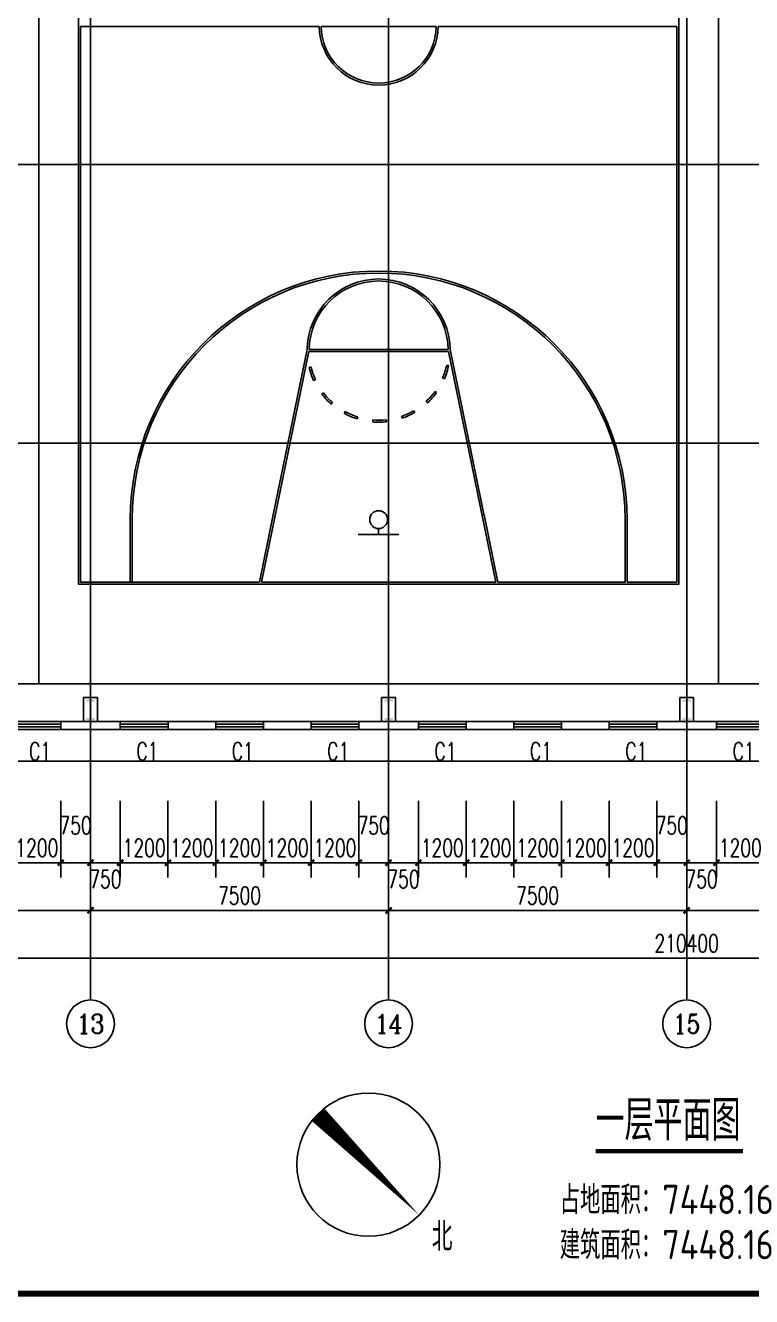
# Model space of a CAD drawing. Extents: x 962303 to 1579583, y -174742 to 224716.
# Drawn here: x 1437085 to 1455356, y 78683 to 110641 of the extents above; entities that cross this region are included whole.
import ezdxf
from ezdxf.enums import TextEntityAlignment as Align

# ---------------------------------------------------------------- set-up
doc = ezdxf.new("R2010")
doc.units = 0
doc.header["$LTSCALE"] = 1000
doc.header["$MEASUREMENT"] = 0
for name, color, linetype in [('AXIS', 3, 'Continuous'), ('AXIS_TEXT', 7, 'Continuous'), ('DIM_SYMB', 3, 'Continuous'), ('DOTE', 1, 'Continuous'), ('GROUND', 2, 'Continuous'), ('PUB_TEXT', 7, 'Continuous'), ('PUB_TITLE', 4, 'Continuous'), ('WALL', 5, 'Continuous'), ('WINDOW', 4, 'Continuous'), ('WINDOW_TEXT', 7, 'Continuous')]:
    doc.layers.add(name, color=color, linetype=linetype)
doc.styles.add('_TCH_AXIS', font='COMPLEX', dxfattribs={"bigfont": 'GBCBIG'})
doc.styles.add('_TCH_DIM', font='SIMPLEX', dxfattribs={"bigfont": 'GBCBIG'})
doc.styles.add('_TCH_DIM_T3', font='SIMPLEX', dxfattribs={"width": 0.705882, "bigfont": 'GBCBIG'})
doc.styles.add('_TCH_WINDOW', font='SIMPLEX', dxfattribs={"bigfont": 'GBCBIG'})
doc.styles.add('COMPLEX', font='COMPLEX')
doc.styles.get("Standard").update_dxf_attribs({"font": 'gbenor.shx', "bigfont": 'gbcbig.shx'})
doc.dimstyles.new('_TCH_ARCH&&150', dxfattribs={"dimtxt": 446.25, "dimasz": 150, "dimexe": 375, "dimexo": 450, "dimgap": 150, "dimtad": 1, "dimdec": 0, "dimzin": 0, "dimdsep": 46, "dimtxsty": '_TCH_DIM_T3', "dimblk": 'ARCHTICK', "dimcen": 0.09, "dimclrt": 7, "dimazin": 2, "dimtfac": 1, "dimtdec": 0, "dimtix": 1, "dimtmove": 2, "dimatfit": 3, "dimfxl": 0, "dimtolj": 1, "dimtzin": 0, "dimarcsym": 0})

# ---------------------------------------------------------------- blocks, each defined once
blk = doc.blocks.new('_ArchTick')
at = {"color": 0, "linetype": 'ByBlock', "const_width": 0.4}
blk.add_lwpolyline([(-0.5, -0.5), (0.5, 0.5)], dxfattribs=at)
blk = doc.blocks.new('*D456')
at = {"layer": 'AXIS', "color": 0, "lineweight": -2}
for p, q in [((1436773, 91145), (1436773, 89216)), ((1437973, 91145), (1437973, 89216)), ((1436773, 89591), (1436623, 89591)), ((1436773, 89591), (1437973, 89591)), ((1437973, 89591), (1438123, 89591))]:
    blk.add_line(p, q, dxfattribs=at)
at = {"layer": 'Defpoints', "color": 0}
for p in [(1436773, 91595), (1437973, 91595), (1437973, 89591)]:
    blk.add_point(p, dxfattribs=at)
at = {"layer": 'AXIS', "color": 0, "lineweight": -2, "xscale": 150, "yscale": 150, "zscale": 150}
blk.add_blockref('_ArchTick', (1436773, 89591), dxfattribs=at)
at = {"layer": 'AXIS', "color": 0, "lineweight": -2, "xscale": 150, "yscale": 150, "zscale": 150, "rotation": 180}
blk.add_blockref('_ArchTick', (1437973, 89591), dxfattribs=at)
at = {"layer": 'AXIS', "color": 7, "insert": (1437373, 89964), "char_height": 446.2, "attachment_point": 5, "style": '_TCH_DIM_T3'}
blk.add_mtext('\\A1;1200', dxfattribs=at)
blk = doc.blocks.new('*D457')
at = {"layer": 'AXIS', "color": 0, "lineweight": -2}
for p, q in [((1437973, 91145), (1437973, 89216)), ((1438723, 91145), (1438723, 89216)), ((1437973, 89591), (1438723, 89591))]:
    blk.add_line(p, q, dxfattribs=at)
at = {"layer": 'Defpoints', "color": 0}
for p in [(1437973, 91595), (1438723, 91595), (1438723, 89591)]:
    blk.add_point(p, dxfattribs=at)
at = {"layer": 'AXIS', "color": 0, "lineweight": -2, "xscale": 150, "yscale": 150, "zscale": 150, "rotation": 180}
blk.add_blockref('_ArchTick', (1437973, 89591), dxfattribs=at)
at = {"layer": 'AXIS', "color": 0, "lineweight": -2, "xscale": 150, "yscale": 150, "zscale": 150}
blk.add_blockref('_ArchTick', (1438723, 89591), dxfattribs=at)
at = {"layer": 'AXIS', "color": 7, "insert": (1438348, 90528), "char_height": 446.2, "attachment_point": 5, "style": '_TCH_DIM_T3'}
blk.add_mtext('\\A1;750', dxfattribs=at)
blk = doc.blocks.new('*D458')
at = {"layer": 'AXIS', "color": 0, "lineweight": -2}
for p, q in [((1438723, 91145), (1438723, 89216)), ((1439473, 91145), (1439473, 89216)), ((1438723, 89591), (1439473, 89591))]:
    blk.add_line(p, q, dxfattribs=at)
at = {"layer": 'Defpoints', "color": 0}
for p in [(1438723, 91595), (1439473, 91595), (1439473, 89591)]:
    blk.add_point(p, dxfattribs=at)
at = {"layer": 'AXIS', "color": 0, "lineweight": -2, "xscale": 150, "yscale": 150, "zscale": 150, "rotation": 180}
blk.add_blockref('_ArchTick', (1438723, 89591), dxfattribs=at)
at = {"layer": 'AXIS', "color": 0, "lineweight": -2, "xscale": 150, "yscale": 150, "zscale": 150}
blk.add_blockref('_ArchTick', (1439473, 89591), dxfattribs=at)
at = {"layer": 'AXIS', "color": 7, "insert": (1439098, 89178), "char_height": 446.2, "attachment_point": 5, "style": '_TCH_DIM_T3'}
blk.add_mtext('\\A1;750', dxfattribs=at)
blk = doc.blocks.new('*D459')
at = {"layer": 'AXIS', "color": 0, "lineweight": -2}
for p, q in [((1439473, 91145), (1439473, 89216)), ((1440673, 91145), (1440673, 89216)), ((1439473, 89591), (1439323, 89591)), ((1439473, 89591), (1440673, 89591)), ((1440673, 89591), (1440823, 89591))]:
    blk.add_line(p, q, dxfattribs=at)
at = {"layer": 'Defpoints', "color": 0}
for p in [(1439473, 91595), (1440673, 91595), (1440673, 89591)]:
    blk.add_point(p, dxfattribs=at)
at = {"layer": 'AXIS', "color": 0, "lineweight": -2, "xscale": 150, "yscale": 150, "zscale": 150}
blk.add_blockref('_ArchTick', (1439473, 89591), dxfattribs=at)
at = {"layer": 'AXIS', "color": 0, "lineweight": -2, "xscale": 150, "yscale": 150, "zscale": 150, "rotation": 180}
blk.add_blockref('_ArchTick', (1440673, 89591), dxfattribs=at)
at = {"layer": 'AXIS', "color": 7, "insert": (1440073, 89964), "char_height": 446.2, "attachment_point": 5, "style": '_TCH_DIM_T3'}
blk.add_mtext('\\A1;1200', dxfattribs=at)
blk = doc.blocks.new('*D460')
at = {"layer": 'AXIS', "color": 0, "lineweight": -2}
for p, q in [((1440673, 91145), (1440673, 89216)), ((1441873, 91145), (1441873, 89216)), ((1440673, 89591), (1440523, 89591)), ((1440673, 89591), (1441873, 89591)), ((1441873, 89591), (1442023, 89591))]:
    blk.add_line(p, q, dxfattribs=at)
at = {"layer": 'Defpoints', "color": 0}
for p in [(1440673, 91595), (1441873, 91595), (1441873, 89591)]:
    blk.add_point(p, dxfattribs=at)
at = {"layer": 'AXIS', "color": 0, "lineweight": -2, "xscale": 150, "yscale": 150, "zscale": 150}
blk.add_blockref('_ArchTick', (1440673, 89591), dxfattribs=at)
at = {"layer": 'AXIS', "color": 0, "lineweight": -2, "xscale": 150, "yscale": 150, "zscale": 150, "rotation": 180}
blk.add_blockref('_ArchTick', (1441873, 89591), dxfattribs=at)
at = {"layer": 'AXIS', "color": 7, "insert": (1441273, 89964), "char_height": 446.2, "attachment_point": 5, "style": '_TCH_DIM_T3'}
blk.add_mtext('\\A1;1200', dxfattribs=at)
blk = doc.blocks.new('*D461')
at = {"layer": 'AXIS', "color": 0, "lineweight": -2}
for p, q in [((1441873, 91145), (1441873, 89216)), ((1443073, 91145), (1443073, 89216)), ((1441873, 89591), (1441723, 89591)), ((1441873, 89591), (1443073, 89591)), ((1443073, 89591), (1443223, 89591))]:
    blk.add_line(p, q, dxfattribs=at)
at = {"layer": 'Defpoints', "color": 0}
for p in [(1441873, 91595), (1443073, 91595), (1443073, 89591)]:
    blk.add_point(p, dxfattribs=at)
at = {"layer": 'AXIS', "color": 0, "lineweight": -2, "xscale": 150, "yscale": 150, "zscale": 150}
blk.add_blockref('_ArchTick', (1441873, 89591), dxfattribs=at)
at = {"layer": 'AXIS', "color": 0, "lineweight": -2, "xscale": 150, "yscale": 150, "zscale": 150, "rotation": 180}
blk.add_blockref('_ArchTick', (1443073, 89591), dxfattribs=at)
at = {"layer": 'AXIS', "color": 7, "insert": (1442473, 89964), "char_height": 446.2, "attachment_point": 5, "style": '_TCH_DIM_T3'}
blk.add_mtext('\\A1;1200', dxfattribs=at)
blk = doc.blocks.new('*D462')
at = {"layer": 'AXIS', "color": 0, "lineweight": -2}
for p, q in [((1443073, 91145), (1443073, 89216)), ((1444273, 91145), (1444273, 89216)), ((1443073, 89591), (1442923, 89591)), ((1443073, 89591), (1444273, 89591)), ((1444273, 89591), (1444423, 89591))]:
    blk.add_line(p, q, dxfattribs=at)
at = {"layer": 'Defpoints', "color": 0}
for p in [(1443073, 91595), (1444273, 91595), (1444273, 89591)]:
    blk.add_point(p, dxfattribs=at)
at = {"layer": 'AXIS', "color": 0, "lineweight": -2, "xscale": 150, "yscale": 150, "zscale": 150}
blk.add_blockref('_ArchTick', (1443073, 89591), dxfattribs=at)
at = {"layer": 'AXIS', "color": 0, "lineweight": -2, "xscale": 150, "yscale": 150, "zscale": 150, "rotation": 180}
blk.add_blockref('_ArchTick', (1444273, 89591), dxfattribs=at)
at = {"layer": 'AXIS', "color": 7, "insert": (1443673, 89964), "char_height": 446.2, "attachment_point": 5, "style": '_TCH_DIM_T3'}
blk.add_mtext('\\A1;1200', dxfattribs=at)
blk = doc.blocks.new('*D463')
at = {"layer": 'AXIS', "color": 0, "lineweight": -2}
for p, q in [((1444273, 91145), (1444273, 89216)), ((1445473, 91145), (1445473, 89216)), ((1444273, 89591), (1444123, 89591)), ((1444273, 89591), (1445473, 89591)), ((1445473, 89591), (1445623, 89591))]:
    blk.add_line(p, q, dxfattribs=at)
at = {"layer": 'Defpoints', "color": 0}
for p in [(1444273, 91595), (1445473, 91595), (1445473, 89591)]:
    blk.add_point(p, dxfattribs=at)
at = {"layer": 'AXIS', "color": 0, "lineweight": -2, "xscale": 150, "yscale": 150, "zscale": 150}
blk.add_blockref('_ArchTick', (1444273, 89591), dxfattribs=at)
at = {"layer": 'AXIS', "color": 0, "lineweight": -2, "xscale": 150, "yscale": 150, "zscale": 150, "rotation": 180}
blk.add_blockref('_ArchTick', (1445473, 89591), dxfattribs=at)
at = {"layer": 'AXIS', "color": 7, "insert": (1444873, 89964), "char_height": 446.2, "attachment_point": 5, "style": '_TCH_DIM_T3'}
blk.add_mtext('\\A1;1200', dxfattribs=at)
blk = doc.blocks.new('*D464')
at = {"layer": 'AXIS', "color": 0, "lineweight": -2}
for p, q in [((1445473, 91145), (1445473, 89216)), ((1446223, 91145), (1446223, 89216)), ((1445473, 89591), (1446223, 89591))]:
    blk.add_line(p, q, dxfattribs=at)
at = {"layer": 'Defpoints', "color": 0}
for p in [(1445473, 91595), (1446223, 91595), (1446223, 89591)]:
    blk.add_point(p, dxfattribs=at)
at = {"layer": 'AXIS', "color": 0, "lineweight": -2, "xscale": 150, "yscale": 150, "zscale": 150, "rotation": 180}
blk.add_blockref('_ArchTick', (1445473, 89591), dxfattribs=at)
at = {"layer": 'AXIS', "color": 0, "lineweight": -2, "xscale": 150, "yscale": 150, "zscale": 150}
blk.add_blockref('_ArchTick', (1446223, 89591), dxfattribs=at)
at = {"layer": 'AXIS', "color": 7, "insert": (1445848, 90528), "char_height": 446.2, "attachment_point": 5, "style": '_TCH_DIM_T3'}
blk.add_mtext('\\A1;750', dxfattribs=at)
blk = doc.blocks.new('*D465')
at = {"layer": 'AXIS', "color": 0, "lineweight": -2}
for p, q in [((1446223, 91145), (1446223, 89216)), ((1446973, 91145), (1446973, 89216)), ((1446223, 89591), (1446973, 89591))]:
    blk.add_line(p, q, dxfattribs=at)
at = {"layer": 'Defpoints', "color": 0}
for p in [(1446223, 91595), (1446973, 91595), (1446973, 89591)]:
    blk.add_point(p, dxfattribs=at)
at = {"layer": 'AXIS', "color": 0, "lineweight": -2, "xscale": 150, "yscale": 150, "zscale": 150, "rotation": 180}
blk.add_blockref('_ArchTick', (1446223, 89591), dxfattribs=at)
at = {"layer": 'AXIS', "color": 0, "lineweight": -2, "xscale": 150, "yscale": 150, "zscale": 150}
blk.add_blockref('_ArchTick', (1446973, 89591), dxfattribs=at)
at = {"layer": 'AXIS', "color": 7, "insert": (1446598, 89178), "char_height": 446.2, "attachment_point": 5, "style": '_TCH_DIM_T3'}
blk.add_mtext('\\A1;750', dxfattribs=at)
blk = doc.blocks.new('*D466')
at = {"layer": 'AXIS', "color": 0, "lineweight": -2}
for p, q in [((1446973, 91145), (1446973, 89216)), ((1448173, 91145), (1448173, 89216)), ((1446973, 89591), (1446823, 89591)), ((1446973, 89591), (1448173, 89591)), ((1448173, 89591), (1448323, 89591))]:
    blk.add_line(p, q, dxfattribs=at)
at = {"layer": 'Defpoints', "color": 0}
for p in [(1446973, 91595), (1448173, 91595), (1448173, 89591)]:
    blk.add_point(p, dxfattribs=at)
at = {"layer": 'AXIS', "color": 0, "lineweight": -2, "xscale": 150, "yscale": 150, "zscale": 150}
blk.add_blockref('_ArchTick', (1446973, 89591), dxfattribs=at)
at = {"layer": 'AXIS', "color": 0, "lineweight": -2, "xscale": 150, "yscale": 150, "zscale": 150, "rotation": 180}
blk.add_blockref('_ArchTick', (1448173, 89591), dxfattribs=at)
at = {"layer": 'AXIS', "color": 7, "insert": (1447573, 89964), "char_height": 446.2, "attachment_point": 5, "style": '_TCH_DIM_T3'}
blk.add_mtext('\\A1;1200', dxfattribs=at)
blk = doc.blocks.new('*D467')
at = {"layer": 'AXIS', "color": 0, "lineweight": -2}
for p, q in [((1448173, 91145), (1448173, 89216)), ((1449373, 91145), (1449373, 89216)), ((1448173, 89591), (1448023, 89591)), ((1448173, 89591), (1449373, 89591)), ((1449373, 89591), (1449523, 89591))]:
    blk.add_line(p, q, dxfattribs=at)
at = {"layer": 'Defpoints', "color": 0}
for p in [(1448173, 91595), (1449373, 91595), (1449373, 89591)]:
    blk.add_point(p, dxfattribs=at)
at = {"layer": 'AXIS', "color": 0, "lineweight": -2, "xscale": 150, "yscale": 150, "zscale": 150}
blk.add_blockref('_ArchTick', (1448173, 89591), dxfattribs=at)
at = {"layer": 'AXIS', "color": 0, "lineweight": -2, "xscale": 150, "yscale": 150, "zscale": 150, "rotation": 180}
blk.add_blockref('_ArchTick', (1449373, 89591), dxfattribs=at)
at = {"layer": 'AXIS', "color": 7, "insert": (1448773, 89964), "char_height": 446.2, "attachment_point": 5, "style": '_TCH_DIM_T3'}
blk.add_mtext('\\A1;1200', dxfattribs=at)
blk = doc.blocks.new('*D468')
at = {"layer": 'AXIS', "color": 0, "lineweight": -2}
for p, q in [((1449373, 91145), (1449373, 89216)), ((1450573, 91145), (1450573, 89216)), ((1449373, 89591), (1449223, 89591)), ((1449373, 89591), (1450573, 89591)), ((1450573, 89591), (1450723, 89591))]:
    blk.add_line(p, q, dxfattribs=at)
at = {"layer": 'Defpoints', "color": 0}
for p in [(1449373, 91595), (1450573, 91595), (1450573, 89591)]:
    blk.add_point(p, dxfattribs=at)
at = {"layer": 'AXIS', "color": 0, "lineweight": -2, "xscale": 150, "yscale": 150, "zscale": 150}
blk.add_blockref('_ArchTick', (1449373, 89591), dxfattribs=at)
at = {"layer": 'AXIS', "color": 0, "lineweight": -2, "xscale": 150, "yscale": 150, "zscale": 150, "rotation": 180}
blk.add_blockref('_ArchTick', (1450573, 89591), dxfattribs=at)
at = {"layer": 'AXIS', "color": 7, "insert": (1449973, 89964), "char_height": 446.2, "attachment_point": 5, "style": '_TCH_DIM_T3'}
blk.add_mtext('\\A1;1200', dxfattribs=at)
blk = doc.blocks.new('*D469')
at = {"layer": 'AXIS', "color": 0, "lineweight": -2}
for p, q in [((1450573, 91145), (1450573, 89216)), ((1451773, 91145), (1451773, 89216)), ((1450573, 89591), (1450423, 89591)), ((1450573, 89591), (1451773, 89591)), ((1451773, 89591), (1451923, 89591))]:
    blk.add_line(p, q, dxfattribs=at)
at = {"layer": 'Defpoints', "color": 0}
for p in [(1450573, 91595), (1451773, 91595), (1451773, 89591)]:
    blk.add_point(p, dxfattribs=at)
at = {"layer": 'AXIS', "color": 0, "lineweight": -2, "xscale": 150, "yscale": 150, "zscale": 150}
blk.add_blockref('_ArchTick', (1450573, 89591), dxfattribs=at)
at = {"layer": 'AXIS', "color": 0, "lineweight": -2, "xscale": 150, "yscale": 150, "zscale": 150, "rotation": 180}
blk.add_blockref('_ArchTick', (1451773, 89591), dxfattribs=at)
at = {"layer": 'AXIS', "color": 7, "insert": (1451173, 89964), "char_height": 446.2, "attachment_point": 5, "style": '_TCH_DIM_T3'}
blk.add_mtext('\\A1;1200', dxfattribs=at)
blk = doc.blocks.new('*D470')
at = {"layer": 'AXIS', "color": 0, "lineweight": -2}
for p, q in [((1451773, 91145), (1451773, 89216)), ((1452973, 91145), (1452973, 89216)), ((1451773, 89591), (1451623, 89591)), ((1451773, 89591), (1452973, 89591)), ((1452973, 89591), (1453123, 89591))]:
    blk.add_line(p, q, dxfattribs=at)
at = {"layer": 'Defpoints', "color": 0}
for p in [(1451773, 91595), (1452973, 91595), (1452973, 89591)]:
    blk.add_point(p, dxfattribs=at)
at = {"layer": 'AXIS', "color": 0, "lineweight": -2, "xscale": 150, "yscale": 150, "zscale": 150}
blk.add_blockref('_ArchTick', (1451773, 89591), dxfattribs=at)
at = {"layer": 'AXIS', "color": 0, "lineweight": -2, "xscale": 150, "yscale": 150, "zscale": 150, "rotation": 180}
blk.add_blockref('_ArchTick', (1452973, 89591), dxfattribs=at)
at = {"layer": 'AXIS', "color": 7, "insert": (1452373, 89964), "char_height": 446.2, "attachment_point": 5, "style": '_TCH_DIM_T3'}
blk.add_mtext('\\A1;1200', dxfattribs=at)
blk = doc.blocks.new('*D471')
at = {"layer": 'AXIS', "color": 0, "lineweight": -2}
for p, q in [((1452973, 91145), (1452973, 89216)), ((1453723, 91145), (1453723, 89216)), ((1452973, 89591), (1453723, 89591))]:
    blk.add_line(p, q, dxfattribs=at)
at = {"layer": 'Defpoints', "color": 0}
for p in [(1452973, 91595), (1453723, 91595), (1453723, 89591)]:
    blk.add_point(p, dxfattribs=at)
at = {"layer": 'AXIS', "color": 0, "lineweight": -2, "xscale": 150, "yscale": 150, "zscale": 150, "rotation": 180}
blk.add_blockref('_ArchTick', (1452973, 89591), dxfattribs=at)
at = {"layer": 'AXIS', "color": 0, "lineweight": -2, "xscale": 150, "yscale": 150, "zscale": 150}
blk.add_blockref('_ArchTick', (1453723, 89591), dxfattribs=at)
at = {"layer": 'AXIS', "color": 7, "insert": (1453348, 90528), "char_height": 446.2, "attachment_point": 5, "style": '_TCH_DIM_T3'}
blk.add_mtext('\\A1;750', dxfattribs=at)
blk = doc.blocks.new('*D472')
at = {"layer": 'AXIS', "color": 0, "lineweight": -2}
for p, q in [((1453723, 91145), (1453723, 89216)), ((1454473, 91145), (1454473, 89216)), ((1453723, 89591), (1454473, 89591))]:
    blk.add_line(p, q, dxfattribs=at)
at = {"layer": 'Defpoints', "color": 0}
for p in [(1453723, 91595), (1454473, 91595), (1454473, 89591)]:
    blk.add_point(p, dxfattribs=at)
at = {"layer": 'AXIS', "color": 0, "lineweight": -2, "xscale": 150, "yscale": 150, "zscale": 150, "rotation": 180}
blk.add_blockref('_ArchTick', (1453723, 89591), dxfattribs=at)
at = {"layer": 'AXIS', "color": 0, "lineweight": -2, "xscale": 150, "yscale": 150, "zscale": 150}
blk.add_blockref('_ArchTick', (1454473, 89591), dxfattribs=at)
at = {"layer": 'AXIS', "color": 7, "insert": (1454098, 89178), "char_height": 446.2, "attachment_point": 5, "style": '_TCH_DIM_T3'}
blk.add_mtext('\\A1;750', dxfattribs=at)
blk = doc.blocks.new('*D473')
at = {"layer": 'AXIS', "color": 0, "lineweight": -2}
for p, q in [((1454473, 91145), (1454473, 89216)), ((1455673, 91145), (1455673, 89216)), ((1454473, 89591), (1454323, 89591)), ((1454473, 89591), (1455673, 89591)), ((1455673, 89591), (1455823, 89591))]:
    blk.add_line(p, q, dxfattribs=at)
at = {"layer": 'Defpoints', "color": 0}
for p in [(1454473, 91595), (1455673, 91595), (1455673, 89591)]:
    blk.add_point(p, dxfattribs=at)
at = {"layer": 'AXIS', "color": 0, "lineweight": -2, "xscale": 150, "yscale": 150, "zscale": 150}
blk.add_blockref('_ArchTick', (1454473, 89591), dxfattribs=at)
at = {"layer": 'AXIS', "color": 0, "lineweight": -2, "xscale": 150, "yscale": 150, "zscale": 150, "rotation": 180}
blk.add_blockref('_ArchTick', (1455673, 89591), dxfattribs=at)
at = {"layer": 'AXIS', "color": 7, "insert": (1455073, 89964), "char_height": 446.2, "attachment_point": 5, "style": '_TCH_DIM_T3'}
blk.add_mtext('\\A1;1200', dxfattribs=at)
blk = doc.blocks.new('*D961')
at = {"layer": 'AXIS', "color": 0, "lineweight": -2}
for p, q in [((1431223, 91691), (1431223, 88016)), ((1438723, 91691), (1438723, 88016)), ((1431223, 88391), (1438723, 88391))]:
    blk.add_line(p, q, dxfattribs=at)
at = {"layer": 'Defpoints', "color": 0}
for p in [(1431223, 92141), (1438723, 92141), (1438723, 88391)]:
    blk.add_point(p, dxfattribs=at)
at = {"layer": 'AXIS', "color": 0, "lineweight": -2, "xscale": 150, "yscale": 150, "zscale": 150, "rotation": 180}
blk.add_blockref('_ArchTick', (1431223, 88391), dxfattribs=at)
at = {"layer": 'AXIS', "color": 0, "lineweight": -2, "xscale": 150, "yscale": 150, "zscale": 150}
blk.add_blockref('_ArchTick', (1438723, 88391), dxfattribs=at)
at = {"layer": 'AXIS', "color": 7, "insert": (1434973, 88764), "char_height": 446.2, "attachment_point": 5, "style": '_TCH_DIM_T3'}
blk.add_mtext('\\A1;7500', dxfattribs=at)
blk = doc.blocks.new('*D962')
at = {"layer": 'AXIS', "color": 0, "lineweight": -2}
for p, q in [((1438723, 91691), (1438723, 88016)), ((1446223, 91691), (1446223, 88016)), ((1438723, 88391), (1446223, 88391))]:
    blk.add_line(p, q, dxfattribs=at)
at = {"layer": 'Defpoints', "color": 0}
for p in [(1438723, 92141), (1446223, 92141), (1446223, 88391)]:
    blk.add_point(p, dxfattribs=at)
at = {"layer": 'AXIS', "color": 0, "lineweight": -2, "xscale": 150, "yscale": 150, "zscale": 150, "rotation": 180}
blk.add_blockref('_ArchTick', (1438723, 88391), dxfattribs=at)
at = {"layer": 'AXIS', "color": 0, "lineweight": -2, "xscale": 150, "yscale": 150, "zscale": 150}
blk.add_blockref('_ArchTick', (1446223, 88391), dxfattribs=at)
at = {"layer": 'AXIS', "color": 7, "insert": (1442473, 88764), "char_height": 446.2, "attachment_point": 5, "style": '_TCH_DIM_T3'}
blk.add_mtext('\\A1;7500', dxfattribs=at)
blk = doc.blocks.new('*D963')
at = {"layer": 'AXIS', "color": 0, "lineweight": -2}
for p, q in [((1446223, 91691), (1446223, 88016)), ((1453723, 91691), (1453723, 88016)), ((1446223, 88391), (1453723, 88391))]:
    blk.add_line(p, q, dxfattribs=at)
at = {"layer": 'Defpoints', "color": 0}
for p in [(1446223, 92141), (1453723, 92141), (1453723, 88391)]:
    blk.add_point(p, dxfattribs=at)
at = {"layer": 'AXIS', "color": 0, "lineweight": -2, "xscale": 150, "yscale": 150, "zscale": 150, "rotation": 180}
blk.add_blockref('_ArchTick', (1446223, 88391), dxfattribs=at)
at = {"layer": 'AXIS', "color": 0, "lineweight": -2, "xscale": 150, "yscale": 150, "zscale": 150}
blk.add_blockref('_ArchTick', (1453723, 88391), dxfattribs=at)
at = {"layer": 'AXIS', "color": 7, "insert": (1449973, 88764), "char_height": 446.2, "attachment_point": 5, "style": '_TCH_DIM_T3'}
blk.add_mtext('\\A1;7500', dxfattribs=at)
blk = doc.blocks.new('*D964')
at = {"layer": 'AXIS', "color": 0, "lineweight": -2}
for p, q in [((1453723, 91691), (1453723, 88016)), ((1461223, 91691), (1461223, 88016)), ((1453723, 88391), (1461223, 88391))]:
    blk.add_line(p, q, dxfattribs=at)
at = {"layer": 'Defpoints', "color": 0}
for p in [(1453723, 92141), (1461223, 92141), (1461223, 88391)]:
    blk.add_point(p, dxfattribs=at)
at = {"layer": 'AXIS', "color": 0, "lineweight": -2, "xscale": 150, "yscale": 150, "zscale": 150, "rotation": 180}
blk.add_blockref('_ArchTick', (1453723, 88391), dxfattribs=at)
at = {"layer": 'AXIS', "color": 0, "lineweight": -2, "xscale": 150, "yscale": 150, "zscale": 150}
blk.add_blockref('_ArchTick', (1461223, 88391), dxfattribs=at)
at = {"layer": 'AXIS', "color": 7, "insert": (1457473, 88764), "char_height": 446.2, "attachment_point": 5, "style": '_TCH_DIM_T3'}
blk.add_mtext('\\A1;7500', dxfattribs=at)
blk = doc.blocks.new('*D978')
at = {"layer": 'AXIS', "color": 0, "lineweight": -2}
for p, q in [((1348523, 91145), (1348523, 86816)), ((1558923, 91145), (1558923, 86816)), ((1348523, 87191), (1558923, 87191))]:
    blk.add_line(p, q, dxfattribs=at)
at = {"layer": 'Defpoints', "color": 0}
for p in [(1348523, 91595), (1558923, 91595), (1558923, 87191)]:
    blk.add_point(p, dxfattribs=at)
at = {"layer": 'AXIS', "color": 0, "lineweight": -2, "xscale": 150, "yscale": 150, "zscale": 150, "rotation": 180}
blk.add_blockref('_ArchTick', (1348523, 87191), dxfattribs=at)
at = {"layer": 'AXIS', "color": 0, "lineweight": -2, "xscale": 150, "yscale": 150, "zscale": 150}
blk.add_blockref('_ArchTick', (1558923, 87191), dxfattribs=at)
at = {"layer": 'AXIS', "color": 7, "insert": (1453723, 87564), "char_height": 446.2, "attachment_point": 5, "style": '_TCH_DIM_T3'}
blk.add_mtext('\\A1;210400', dxfattribs=at)
blk = doc.blocks.new('_AXISO')
blk.add_circle((0, 0), 0.5)
at = {"layer": 'AXIS_TEXT', "style": 'COMPLEX', "width": 1.041667}
blk.add_attdef('A', text='', height=0.56, dxfattribs=at).set_placement((-0.25, -0.28), (0.25, -0.28), align=Align.FIT)
blk = doc.blocks.new('$WINLIB2D$00000001')
at = {"color": 0}
for points in [[(-0.5, 0.5), (-0.5, -0.5)], [(-0.5, 0.5), (0.5, 0.5)], [(0.5, -0.5), (0.5, 0.5)], [(0.5, 0.167), (-0.5, 0.167)], [(0.5, -0.167), (-0.5, -0.167)], [(-0.5, -0.5), (0.5, -0.5)]]:
    blk.add_lwpolyline(points, dxfattribs=at)

msp = doc.modelspace()

# ---------------------------------------------------------------- hatches: boundary and pattern name
h = msp.add_hatch(color=2)
h.paths.add_polyline_path([(1438697.7, 93230.5), (1438753.7, 93230.5), (1438753.7, 93638.5), (1438697.7, 93638.5)])
h.paths.add_polyline_path([(1438613.7, 93638.5), (1438837.7, 93638.5), (1438837.7, 93694.5), (1438613.7, 93694.5)])
h.paths.add_polyline_path([(1438613.7, 93174.5), (1438837.7, 93174.5), (1438837.7, 93230.5), (1438613.7, 93230.5)])
h = msp.add_hatch(color=2)
h.paths.add_polyline_path([(1446197.7, 93230.5), (1446253.7, 93230.5), (1446253.7, 93638.5), (1446197.7, 93638.5)])
h.paths.add_polyline_path([(1446113.7, 93638.5), (1446337.7, 93638.5), (1446337.7, 93694.5), (1446113.7, 93694.5)])
h.paths.add_polyline_path([(1446113.7, 93174.5), (1446337.7, 93174.5), (1446337.7, 93230.5), (1446113.7, 93230.5)])
h = msp.add_hatch(color=2)
h.paths.add_polyline_path([(1453697.7, 93230.5), (1453753.7, 93230.5), (1453753.7, 93638.5), (1453697.7, 93638.5)])
h.paths.add_polyline_path([(1453613.7, 93638.5), (1453837.7, 93638.5), (1453837.7, 93694.5), (1453613.7, 93694.5)])
h.paths.add_polyline_path([(1453613.7, 93174.5), (1453837.7, 93174.5), (1453837.7, 93230.5), (1453613.7, 93230.5)])

# ---------------------------------------------------------------- linework, layer by layer
for p, q in [((1437423.2, 94090.9), (1437423.2, 127190.9)), ((1437423.2, 127190.9), (1437423.2, 94090.9)), ((1454523.2, 94090.9), (1454523.2, 127190.9)), ((1454523.2, 127190.9), (1454523.2, 94090.9)), ((1438423.2, 96590.9), (1438423.2, 110665.9)), ((1438473.2, 110615.9), (1444473.4, 110615.9)), ((1438473.2, 96640.9), (1438473.2, 110615.9)), ((1444523.4, 110615.9), (1447423, 110615.9)), ((1447473, 110615.9), (1453473.2, 110615.9)), ((1453473.2, 110615.9), (1453473.2, 96640.9)), ((1453523.2, 110665.9), (1453523.2, 96590.9)), ((1443024.2, 96640.9), (1444214.1, 102440.9)), ((1443320.4, 98333.3), (1444173.4, 102490.9)), ((1447732.2, 102440.9), (1444214.1, 102440.9)), ((1447723, 102490.9), (1444223.4, 102490.9)), ((1448922.1, 96640.9), (1447732.2, 102440.9)), ((1448630.3, 98312), (1447773, 102490.9)), ((1444271.8, 102056.2), (1444223.2, 102044.5)), ((1447685.3, 102103.6), (1447734.2, 102093.3)), ((1444383.2, 101734.9), (1444337.7, 101714)), ((1447582.9, 101779.4), (1447628.9, 101759.7)), ((1444583.6, 101402.1), (1444543.9, 101371.8)), ((1447391.8, 101441.2), (1447432.3, 101411.9)), ((1444815.5, 101153.5), (1444782.4, 101116)), ((1447166.9, 101186.2), (1447201, 101149.6)), ((1445133.5, 100930.5), (1445109.5, 100886.6)), ((1445446.3, 100797.1), (1445431.2, 100749.4)), ((1445827.4, 100722), (1445823.2, 100672.1)), ((1446167.4, 100726.7), (1446172.9, 100677)), ((1446546.2, 100812.4), (1446562.6, 100765.1)), ((1446855.2, 100954.4), (1446880.4, 100911.2)), ((1439723.2, 96640.9), (1439723.2, 98215.9)), ((1439773.2, 96640.9), (1439773.2, 98215.9)), ((1442973.2, 96640.9), (1443320.4, 98333.3)), ((1448973.2, 96640.9), (1448626, 98333.3)), ((1452173.2, 98215.9), (1452173.2, 96640.9)), ((1452223.2, 98215.9), (1452223.2, 96640.9)), ((1446482, 97840.9), (1445455.4, 97840.9)), ((1445973.2, 97840.9), (1445973.2, 97990.9)), ((1438423.2, 96590.9), (1453523.2, 96590.9)), ((1438473.2, 96640.9), (1442973.2, 96640.9)), ((1443024.2, 96640.9), (1448922.1, 96640.9)), ((1448973.2, 96640.9), (1452173.2, 96640.9)), ((1452223.2, 96640.9), (1453473.2, 96640.9)), ((1558123.2, 94090.9), (1368273.2, 94090.9))]:
    msp.add_line(p, q)
msp.add_lwpolyline([(1453523.2, 124690.9), (1438423.2, 124690.9), (1438423.2, 96590.9), (1453523.2, 96590.9)], close=True)
msp.add_circle((1445973.2, 98215.9), 225)
for centre, radius, start, end in [((1445973.2, 110640.9), 1500, 180.95497, 359.04503), ((1445973.2, 110640.9), 1450, 180.98791, 359.01209), ((1445973.2, 98215.9), 6250, 0, 180), ((1445973.2, 98215.9), 6200, 0, 180), ((1445973.2, 102465.9), 1800, 0.79646, 179.20354), ((1445973.2, 102465.9), 1750, 0.81854, 179.18146), ((1445973.2, 102465.9), 1800, 193.53982, 204.69027), ((1445973.2, 102465.9), 1750, 193.53982, 204.69027), ((1445973.2, 102465.9), 1750, 336.90265, 348.0531), ((1445973.2, 102465.9), 1800, 336.90265, 348.0531), ((1445973.2, 102465.9), 1800, 217.43363, 228.58407), ((1445973.2, 102465.9), 1750, 217.43363, 228.58407), ((1445973.2, 102465.9), 1750, 313.00885, 324.15929), ((1445973.2, 102465.9), 1800, 313.00885, 324.15929), ((1445973.2, 102465.9), 1800, 241.32743, 252.47788), ((1445973.2, 102465.9), 1750, 241.32743, 252.47788), ((1445973.2, 102465.9), 1800, 265.22124, 276.37168), ((1445973.2, 102465.9), 1750, 265.22124, 276.37168), ((1445973.2, 102465.9), 1750, 289.11504, 300.26549), ((1445973.2, 102465.9), 1800, 289.11504, 300.26549)]:
    msp.add_arc(centre, radius, start, end)
at = {"layer": 'AXIS'}
for p, q in [((1438723.2, 92140.9), (1438723.2, 86140.9)), ((1446223.2, 92140.9), (1446223.2, 86140.9)), ((1453723.2, 92140.9), (1453723.2, 86140.9))]:
    msp.add_line(p, q, dxfattribs=at)
at = {"layer": 'DIM_SYMB'}
msp.add_lwpolyline([(1444438.2, 83268.4, 450, 0, 0), (1446993, 80732.1, 0, 0, 0)], format="xyseb", dxfattribs=at)
at = {"layer": 'DIM_SYMB', "const_width": 105}
msp.add_lwpolyline([(1451430.4, 82340.9), (1455136.7, 82340.9)], dxfattribs=at)
at = {"layer": 'DIM_SYMB'}
msp.add_circle((1445715.6, 82000.3), 1800, dxfattribs=at)
at = {"layer": 'DOTE'}
for p, q in [((1438723.2, 92140.9), (1438723.2, 129140.9)), ((1446223.2, 92140.9), (1446223.2, 129140.9)), ((1453723.2, 92140.9), (1453723.2, 129140.9)), ((1347723.2, 107140.9), (1559923.2, 107140.9)), ((1347723.2, 100140.9), (1559923.2, 100140.9)), ((1347723.2, 93140.9), (1559923.2, 93140.9))]:
    msp.add_line(p, q, dxfattribs=at)
at = {"layer": 'GROUND'}
for p, q in [((1348523.2, 92940.9), (1558923.2, 92940.9)), ((1347723.2, 92140.9), (1559723.2, 92140.9))]:
    msp.add_line(p, q, dxfattribs=at)
at = {"layer": 'PUB_TEXT'}
for p, q in [((1438898.4, 93740.8), (1438548, 93740.8)), ((1438548, 93740.8), (1438548, 93140.9)), ((1438898.4, 93140.9), (1438898.4, 93740.8)), ((1446398.4, 93740.8), (1446048, 93740.8)), ((1446048, 93740.8), (1446048, 93140.9)), ((1446398.4, 93140.9), (1446398.4, 93740.8)), ((1453898.4, 93740.8), (1453548, 93740.8)), ((1453548, 93740.8), (1453548, 93140.9)), ((1453898.4, 93140.9), (1453898.4, 93740.8)), ((1438548, 93140.9), (1438898.4, 93140.9)), ((1446048, 93140.9), (1446398.4, 93140.9)), ((1453548, 93140.9), (1453898.4, 93140.9))]:
    msp.add_line(p, q, dxfattribs=at)
at = {"layer": 'PUB_TITLE', "const_width": 150}
msp.add_lwpolyline([(1338083.3, 78758.1), (1578083.3, 78758.1), (1578083.3, 138758.1), (1338083.3, 138758.1)], close=True, dxfattribs=at)
at = {"layer": 'WALL'}
for p, q in [((1439473.2, 93140.9), (1437973.2, 93140.9)), ((1437973.2, 93140.9), (1437973.2, 92940.9)), ((1439473.2, 92940.9), (1439473.2, 93140.9)), ((1439473.2, 92940.9), (1439473.2, 93140.9)), ((1439473.2, 93140.9), (1440673.2, 93140.9)), ((1440673.2, 93140.9), (1440673.2, 92940.9)), ((1441873.2, 93140.9), (1440673.2, 93140.9)), ((1440673.2, 93140.9), (1440673.2, 92940.9)), ((1441873.2, 92940.9), (1441873.2, 93140.9)), ((1441873.2, 92940.9), (1441873.2, 93140.9)), ((1441873.2, 93140.9), (1443073.2, 93140.9)), ((1443073.2, 93140.9), (1443073.2, 92940.9)), ((1444273.2, 93140.9), (1443073.2, 93140.9)), ((1443073.2, 93140.9), (1443073.2, 92940.9)), ((1444273.2, 92940.9), (1444273.2, 93140.9)), ((1444273.2, 92940.9), (1444273.2, 93140.9)), ((1444273.2, 93140.9), (1445473.2, 93140.9)), ((1445473.2, 93140.9), (1445473.2, 92940.9)), ((1446973.2, 93140.9), (1445473.2, 93140.9)), ((1445473.2, 93140.9), (1445473.2, 92940.9)), ((1446973.2, 92940.9), (1446973.2, 93140.9)), ((1449373.2, 93140.9), (1448173.2, 93140.9)), ((1448173.2, 93140.9), (1448173.2, 92940.9)), ((1449373.2, 92940.9), (1449373.2, 93140.9)), ((1451773.2, 93140.9), (1450573.2, 93140.9)), ((1450573.2, 93140.9), (1450573.2, 92940.9)), ((1451773.2, 92940.9), (1451773.2, 93140.9)), ((1454473.2, 93140.9), (1452973.2, 93140.9)), ((1452973.2, 93140.9), (1452973.2, 92940.9)), ((1454473.2, 92940.9), (1454473.2, 93140.9)), ((1437973.2, 92940.9), (1439473.2, 92940.9)), ((1440673.2, 92940.9), (1439473.2, 92940.9)), ((1440673.2, 92940.9), (1441873.2, 92940.9)), ((1443073.2, 92940.9), (1441873.2, 92940.9)), ((1443073.2, 92940.9), (1444273.2, 92940.9)), ((1445473.2, 92940.9), (1444273.2, 92940.9)), ((1445473.2, 92940.9), (1446973.2, 92940.9)), ((1448173.2, 92940.9), (1449373.2, 92940.9)), ((1450573.2, 92940.9), (1451773.2, 92940.9)), ((1452973.2, 92940.9), (1454473.2, 92940.9))]:
    msp.add_line(p, q, dxfattribs=at)

# ---------------------------------------------------------------- block references
at = {"layer": 'AXIS'}
ref = msp.add_blockref('_AXISO', (1438723.2, 85540.9), dxfattribs=dict(at, xscale=1200, yscale=1200, zscale=1200))
ref.add_attrib('A', '13', dxfattribs={"layer": 'AXIS_TEXT', "height": 481.71, "style": '_TCH_AXIS', "width": 1.034483}).set_placement((1438379.1, 85300), (1439067.3, 85300), align=Align.FIT)
ref = msp.add_blockref('_AXISO', (1446223.2, 85540.9), dxfattribs=dict(at, xscale=1200, yscale=1200, zscale=1200))
ref.add_attrib('A', '14', dxfattribs={"layer": 'AXIS_TEXT', "height": 471.11, "style": '_TCH_AXIS'}).set_placement((1445875.5, 85305.3), (1446570.9, 85305.3), align=Align.FIT)
ref = msp.add_blockref('_AXISO', (1453723.2, 85540.9), dxfattribs=dict(at, xscale=1200, yscale=1200, zscale=1200))
ref.add_attrib('A', '15', dxfattribs={"layer": 'AXIS_TEXT', "height": 481.71, "style": '_TCH_AXIS', "width": 1.034483}).set_placement((1453379.1, 85300), (1454067.3, 85300), align=Align.FIT)
at = {"layer": 'WINDOW'}
ref = msp.add_blockref('$WINLIB2D$00000001', (1437373.2, 93040.9), dxfattribs=dict(at, xscale=-1200, yscale=200, zscale=-1200))
ref.add_attrib('A', 'C1', (1437178.2, 92167.7), dxfattribs={"layer": 'WINDOW_TEXT', "height": 446.25, "style": '_TCH_WINDOW', "width": 0.705882})
ref = msp.add_blockref('$WINLIB2D$00000001', (1440073.2, 93040.9), dxfattribs=dict(at, xscale=-1200, yscale=200, zscale=-1200))
ref.add_attrib('A', 'C1', (1439878.2, 92167.7), dxfattribs={"layer": 'WINDOW_TEXT', "height": 446.25, "style": '_TCH_WINDOW', "width": 0.705882})
ref = msp.add_blockref('$WINLIB2D$00000001', (1440073.2, 93040.9), dxfattribs=dict(at, xscale=-1200, yscale=200, zscale=-1200))
ref.add_attrib('A', 'C1', (1439878.2, 92167.7), dxfattribs={"layer": 'WINDOW_TEXT', "height": 446.25, "style": '_TCH_WINDOW', "width": 0.705882})
ref = msp.add_blockref('$WINLIB2D$00000001', (1442473.2, 93040.9), dxfattribs=dict(at, xscale=-1200, yscale=200, zscale=-1200))
ref.add_attrib('A', 'C1', (1442278.2, 92167.7), dxfattribs={"layer": 'WINDOW_TEXT', "height": 446.25, "style": '_TCH_WINDOW', "width": 0.705882})
ref = msp.add_blockref('$WINLIB2D$00000001', (1442473.2, 93040.9), dxfattribs=dict(at, xscale=-1200, yscale=200, zscale=-1200))
ref.add_attrib('A', 'C1', (1442278.2, 92167.7), dxfattribs={"layer": 'WINDOW_TEXT', "height": 446.25, "style": '_TCH_WINDOW', "width": 0.705882})
ref = msp.add_blockref('$WINLIB2D$00000001', (1444873.2, 93040.9), dxfattribs=dict(at, xscale=-1200, yscale=200, zscale=-1200))
ref.add_attrib('A', 'C1', (1444678.2, 92167.7), dxfattribs={"layer": 'WINDOW_TEXT', "height": 446.25, "style": '_TCH_WINDOW', "width": 0.705882})
ref = msp.add_blockref('$WINLIB2D$00000001', (1444873.2, 93040.9), dxfattribs=dict(at, xscale=-1200, yscale=200, zscale=-1200))
ref.add_attrib('A', 'C1', (1444678.2, 92167.7), dxfattribs={"layer": 'WINDOW_TEXT', "height": 446.25, "style": '_TCH_WINDOW', "width": 0.705882})
ref = msp.add_blockref('$WINLIB2D$00000001', (1447573.2, 93040.9), dxfattribs=dict(at, xscale=-1200, yscale=200, zscale=-1200))
ref.add_attrib('A', 'C1', (1447378.2, 92167.7), dxfattribs={"layer": 'WINDOW_TEXT', "height": 446.25, "style": '_TCH_WINDOW', "width": 0.705882})
ref = msp.add_blockref('$WINLIB2D$00000001', (1449973.2, 93040.9), dxfattribs=dict(at, xscale=-1200, yscale=200, zscale=-1200))
ref.add_attrib('A', 'C1', (1449778.2, 92167.7), dxfattribs={"layer": 'WINDOW_TEXT', "height": 446.25, "style": '_TCH_WINDOW', "width": 0.705882})
ref = msp.add_blockref('$WINLIB2D$00000001', (1452373.2, 93040.9), dxfattribs=dict(at, xscale=-1200, yscale=200, zscale=-1200))
ref.add_attrib('A', 'C1', (1452178.2, 92167.7), dxfattribs={"layer": 'WINDOW_TEXT', "height": 446.25, "style": '_TCH_WINDOW', "width": 0.705882})
ref = msp.add_blockref('$WINLIB2D$00000001', (1455073.2, 93040.9), dxfattribs=dict(at, xscale=-1200, yscale=200, zscale=-1200))
ref.add_attrib('A', 'C1', (1454878.2, 92167.7), dxfattribs={"layer": 'WINDOW_TEXT', "height": 446.25, "style": '_TCH_WINDOW', "width": 0.705882})

# ---------------------------------------------------------------- texts
at = {"layer": 'PUB_TEXT'}
for s, height, p in [('一层平面图', 1012.77, (1451430.4, 82606.8)), ('占地面积：', 708.94, (1450529.5, 80757.8)), ('7448.16', 735, (1453109.8, 80757.8)), ('建筑面积：', 708.94, (1450529.5, 79622.7)), ('7448.16', 735, (1453109.8, 79622.7))]:
    msp.add_text(s, height=height, dxfattribs=at).set_placement(p)
at = {"layer": 'PUB_TEXT', "style": '_TCH_DIM'}
msp.add_text('北', height=723.4, dxfattribs=at).set_placement((1447309.8, 79828.7))

# ---------------------------------------------------------------- dimensions: what is measured, and where the dimension line sits
at = {"layer": 'AXIS'}
for p1, p2, distance, picture, middle in [((1431223.2, 92140.9), (1438723.2, 92140.9), -3750, '*D961', (1434973.2, 88764)), ((1438723.2, 92140.9), (1446223.2, 92140.9), -3750, '*D962', (1442473.2, 88764)), ((1446223.2, 92140.9), (1453723.2, 92140.9), -3750, '*D963', (1449973.2, 88764)), ((1453723.2, 92140.9), (1461223.2, 92140.9), -3750, '*D964', (1457473.2, 88764)), ((1348523.2, 91595.3), (1558923.2, 91595.3), -4404.5, '*D978', (1453723.2, 87564)), ((1436773.2, 91595.3), (1437973.2, 91595.3), -2004.5, '*D456', (1437373.2, 89964)), ((1439473.2, 91595.3), (1440673.2, 91595.3), -2004.5, '*D459', (1440073.2, 89964)), ((1440673.2, 91595.3), (1441873.2, 91595.3), -2004.5, '*D460', (1441273.2, 89964)), ((1441873.2, 91595.3), (1443073.2, 91595.3), -2004.5, '*D461', (1442473.2, 89964)), ((1443073.2, 91595.3), (1444273.2, 91595.3), -2004.5, '*D462', (1443673.2, 89964)), ((1444273.2, 91595.3), (1445473.2, 91595.3), -2004.5, '*D463', (1444873.2, 89964)), ((1446973.2, 91595.3), (1448173.2, 91595.3), -2004.5, '*D466', (1447573.2, 89964)), ((1448173.2, 91595.3), (1449373.2, 91595.3), -2004.5, '*D467', (1448773.2, 89964)), ((1449373.2, 91595.3), (1450573.2, 91595.3), -2004.5, '*D468', (1449973.2, 89964)), ((1450573.2, 91595.3), (1451773.2, 91595.3), -2004.5, '*D469', (1451173.2, 89964)), ((1451773.2, 91595.3), (1452973.2, 91595.3), -2004.5, '*D470', (1452373.2, 89964)), ((1454473.2, 91595.3), (1455673.2, 91595.3), -2004.5, '*D473', (1455073.2, 89964))]:
    dim = msp.add_aligned_dim(p1=p1, p2=p2, distance=distance, dimstyle='_TCH_ARCH&&150', dxfattribs=at)
    dim.commit()
    dim.dimension.update_dxf_attribs({"geometry": picture, "text_midpoint": middle})
for base, p1, p2, picture, middle in [((1438723.2, 89590.9), (1437973.2, 91595.3), (1438723.2, 91595.3), '*D457', (1438348.2, 90528.4)), ((1439473.2, 89590.9), (1438723.2, 91595.3), (1439473.2, 91595.3), '*D458', (1439098.2, 89178.4)), ((1446223.2, 89590.9), (1445473.2, 91595.3), (1446223.2, 91595.3), '*D464', (1445848.2, 90528.4)), ((1446973.2, 89590.9), (1446223.2, 91595.3), (1446973.2, 91595.3), '*D465', (1446598.2, 89178.4)), ((1453723.2, 89590.9), (1452973.2, 91595.3), (1453723.2, 91595.3), '*D471', (1453348.2, 90528.4)), ((1454473.2, 89590.9), (1453723.2, 91595.3), (1454473.2, 91595.3), '*D472', (1454098.2, 89178.4))]:
    dim = msp.add_linear_dim(base=base, p1=p1, p2=p2, angle=0, dimstyle='_TCH_ARCH&&150', dxfattribs=at)
    dim.commit()
    dim.dimension.update_dxf_attribs({"geometry": picture, "text_midpoint": middle, "dimtype": 129})

doc.saveas('drawing.dxf')
